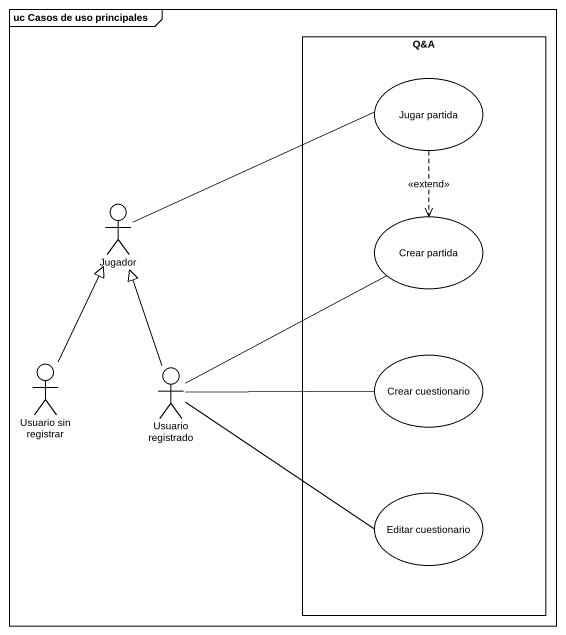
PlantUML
@startuml
mainframe uc Casos de uso principales
rectangle "Q&A" as Q_A {
  usecase "Jugar partida" as Jugar_partida #FFFFFF
  usecase "Crear partida" as Crear_partida #FFFFFF
  usecase "Crear cuestionario" as Crear_cuestionario #FFFFFF
  usecase "Editar cuestionario" as Editar_cuestionario #FFFFFF
}
actor Jugador #FFFFFF
actor "Usuario sin registrar" as Usuario_sin_registrar #FFFFFF
actor "Usuario registrado" as Usuario_registrado #FFFFFF
Jugar_partida ..> Crear_partida : <<extend>>
Jugador -right- Jugar_partida
Usuario_sin_registrar -up-|> Jugador
Usuario_registrado -up-|> Jugador
Usuario_registrado -up- Crear_partida
Usuario_registrado -right- Crear_cuestionario
Usuario_registrado -right- Editar_cuestionario
@enduml
